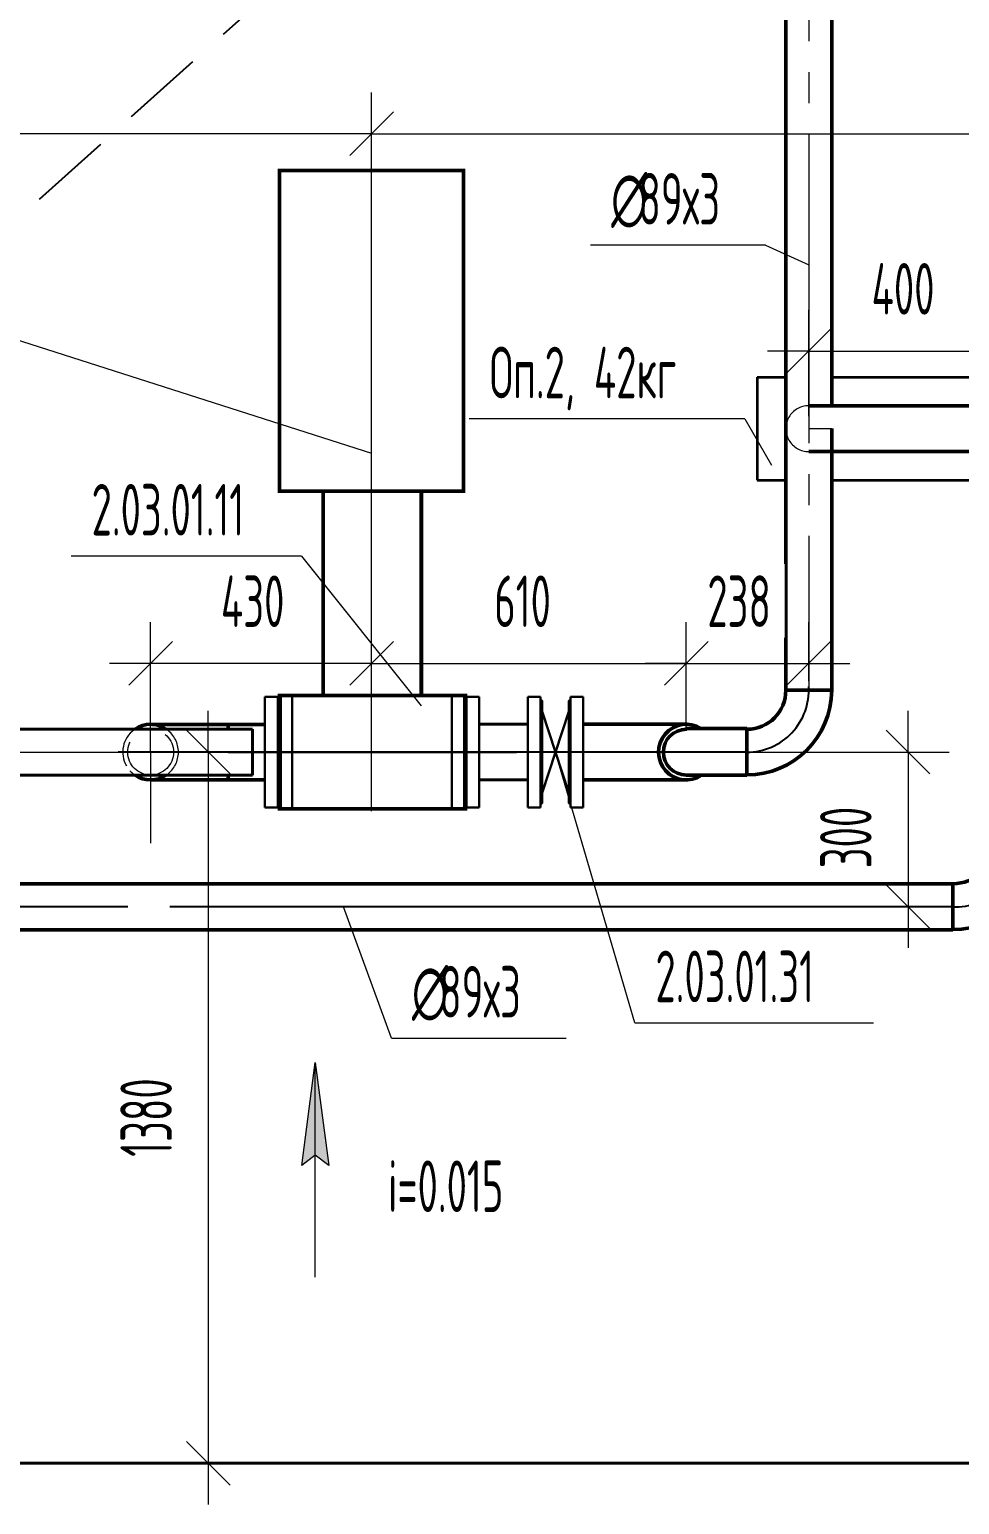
# Model space of a CAD drawing. Header units: millimetres. Extents: x -2281 to 5887, y 0 to 4166.
# Drawn here: x 403.2 to 448.4, y 195.8 to 267.3 of the extents above; entities that cross this region are included whole.
import ezdxf

# ---------------------------------------------------------------- set-up
doc = ezdxf.new("R2010")
doc.units = ezdxf.units.MM
for name, pattern in [('K5LT32783', [0]), ('K5LT32784', [0]), ('K5LT32785', [0]), ('K5LT32786', [0]), ('K5LT32802', [0]), ('K5LT32818', [0]), ('K5LT32820', [508, 317.5, -63.5, 63.5, -63.5]), ('K5LT32834', [0]), ('K5LT32838', [0]), ('K5LT32889', [11.999999, 6, -6]), ('K5LT32892', [6, 4, -2]), ('K5LT32893', [0]), ('K5LT_AXLED', [19.5, 15, -1.5, 1.5, -1.5]), ('K5LT_BASIC', [0]), ('K5LT_DASHED', [6, 4, -2]), ('K5LT_THIN', [0])]:
    doc.linetypes.add(name, pattern=pattern)
doc.layers.add('Системный слой', color=7, linetype='Continuous')
doc.styles.add('KDIMTEXTSTYLE', font='GOST_AU.SHX', dxfattribs={"width": 0.96, "oblique": 15, "height": 5})
doc.styles.add('KTEXTSTYLE', font='GOST_AU.SHX', dxfattribs={"width": 0.96, "height": 5})
doc.dimstyles.new('KDIMSTYLE (0.03)', dxfattribs={"dimtxt": 5, "dimasz": 1, "dimexe": 2, "dimexo": 0, "dimgap": 1, "dimtad": 1, "dimlfac": 40, "dimtxsty": 'KDIMTEXTSTYLE', "dimsah": 1, "dimcen": 0, "dimdle": 1, "dimadec": 0, "dimazin": 0, "dimtfac": 0.667, "dimtmove": 0, "dimatfit": 3, "dimfxl": 1, "dimtvp": 1, "dimtolj": 1, "dimtzin": 0, "dimarcsym": 0})

# ---------------------------------------------------------------- blocks, each defined once
blk = doc.blocks.new('U162')
at = {"layer": 'Системный слой', "color": 200, "linetype": 'K5LT32784', "lineweight": 50, "true_color": 0xbf00ff}
for p, q in [((452.178, 227.787), (449.953, 227.787)), ((448.061, 225.899), (448.065, 223.674)), ((448.065, 225.899), (448.065, 223.674))]:
    blk.add_line(p, q, dxfattribs=at)
for centre, radius, start, end in [((448.065, 227.787), 1.888, 270, 0), ((448.061, 227.795), 4.116, 270.049, 359.88151)]:
    blk.add_arc(centre, radius, start, end, dxfattribs=at)
at = {"layer": 'Системный слой', "color": 1, "linetype": 'K5LT32838', "lineweight": 25, "true_color": 0xff0000}
blk.add_arc((448.215, 227.637), 2.854, 266.99736, 3.00261, dxfattribs=at)
blk = doc.blocks.new('U163')
at = {"layer": 'Системный слой', "color": 200, "linetype": 'K5LT32784', "lineweight": 50, "true_color": 0xbf00ff}
for p, q in [((442.178, 235.285), (439.953, 235.285)), ((438.061, 233.398), (438.065, 231.173)), ((438.065, 233.398), (438.065, 231.173))]:
    blk.add_line(p, q, dxfattribs=at)
at = {"layer": 'Системный слой', "color": 1, "linetype": 'K5LT32838', "lineweight": 25, "true_color": 0xff0000}
blk.add_arc((438.061, 235.294), 3.009, 270.06712, 3.29927, dxfattribs=at)
at = {"layer": 'Системный слой', "color": 200, "linetype": 'K5LT32784', "lineweight": 50, "true_color": 0xbf00ff}
for centre, radius, start, end in [((438.065, 235.285), 1.888, 270, 0), ((438.061, 235.294), 4.116, 270.049, 359.88151)]:
    blk.add_arc(centre, radius, start, end, dxfattribs=at)
blk = doc.blocks.new('U210')
at = {"layer": 'Системный слой', "color": 200, "linetype": 'K5LT32834', "lineweight": 30, "true_color": 0xbf00ff}
for p, q in [((424.373, 234.768), (424.448, 234.831)), ((424.373, 234.768), (424.373, 229.802)), ((424.448, 229.598), (424.448, 234.973)), ((424.448, 234.973), (425.073, 234.973)), ((425.073, 229.598), (425.073, 234.973)), ((424.373, 230.035), (424.373, 234.535)), ((424.373, 229.802), (424.448, 229.739)), ((424.448, 229.598), (425.073, 229.598))]:
    blk.add_line(p, q, dxfattribs=at)
blk = doc.blocks.new('U209')
at = {"layer": 'Системный слой'}
blk.add_blockref('U210', (0, 0), dxfattribs=at)
blk = doc.blocks.new('U212')
at = {"layer": 'Системный слой', "color": 200, "linetype": 'K5LT32834', "lineweight": 30, "true_color": 0xbf00ff}
for p, q in [((414.673, 229.598), (414.673, 234.973)), ((415.298, 234.973), (414.673, 234.973)), ((415.298, 229.598), (415.298, 234.973)), ((415.373, 234.768), (415.298, 234.831)), ((415.373, 234.768), (415.373, 229.802)), ((415.373, 230.035), (415.373, 234.535)), ((415.373, 229.802), (415.298, 229.739)), ((415.298, 229.598), (414.673, 229.598))]:
    blk.add_line(p, q, dxfattribs=at)
blk = doc.blocks.new('U211')
at = {"layer": 'Системный слой'}
blk.add_blockref('U212', (0, 0), dxfattribs=at)
blk = doc.blocks.new('U215')
at = {"layer": 'Системный слой', "color": 200, "linetype": 'K5LT32834', "lineweight": 30, "true_color": 0xbf00ff}
for p, q in [((429.423, 234.768), (429.498, 234.831)), ((429.423, 229.802), (429.423, 234.768)), ((429.498, 234.973), (429.498, 229.598)), ((429.498, 234.973), (430.123, 234.973)), ((430.123, 234.973), (430.123, 229.598)), ((429.423, 234.535), (429.423, 230.035)), ((429.423, 229.802), (429.498, 229.739)), ((429.498, 229.598), (430.123, 229.598))]:
    blk.add_line(p, q, dxfattribs=at)
blk = doc.blocks.new('U214')
at = {"layer": 'Системный слой'}
blk.add_blockref('U215', (0, 0), dxfattribs=at)
blk = doc.blocks.new('U216')
at = {"layer": 'Системный слой', "color": 200, "linetype": 'K5LT32834', "lineweight": 30, "true_color": 0xbf00ff}
for p, q in [((428.123, 234.26), (428.123, 230.31)), ((428.123, 234.26), (429.423, 230.31)), ((429.423, 234.26), (428.123, 230.31)), ((429.423, 230.31), (429.423, 234.26))]:
    blk.add_line(p, q, dxfattribs=at)
blk = doc.blocks.new('U218')
at = {"layer": 'Системный слой', "color": 200, "linetype": 'K5LT32834', "lineweight": 30, "true_color": 0xbf00ff}
for p, q in [((428.048, 234.973), (427.423, 234.973)), ((427.423, 234.973), (427.423, 229.598)), ((428.048, 234.973), (428.048, 229.598)), ((428.123, 234.768), (428.048, 234.831)), ((428.123, 229.802), (428.123, 234.768)), ((428.123, 234.535), (428.123, 230.035)), ((428.123, 229.802), (428.048, 229.739)), ((428.048, 229.598), (427.423, 229.598))]:
    blk.add_line(p, q, dxfattribs=at)
blk = doc.blocks.new('U217')
at = {"layer": 'Системный слой'}
blk.add_blockref('U218', (0, 0), dxfattribs=at)
blk = doc.blocks.new('U213')
at = {"layer": 'Системный слой'}
for name in ['U217', 'U214', 'U216']:
    blk.add_blockref(name, (0, 0), dxfattribs=at)
blk = doc.blocks.new('U222')
at = {"layer": 'Системный слой', "color": 5, "linetype": 'K5LT_BASIC', "lineweight": 35, "true_color": 0x0000ff}
for p, q in [((438.566, 250.48), (438.566, 245.48)), ((438.566, 250.48), (439.953, 250.48)), ((442.178, 250.48), (449.953, 250.48)), ((452.178, 250.48), (453.566, 250.48)), ((453.566, 250.48), (453.566, 249.09)), ((453.566, 246.868), (453.566, 245.48)), ((438.566, 245.48), (439.953, 245.48)), ((442.178, 245.48), (449.953, 245.48)), ((453.566, 245.48), (452.178, 245.48))]:
    blk.add_line(p, q, dxfattribs=at)
blk = doc.blocks.new('D47')
at = {"layer": 'Системный слой', "color": 7, "linetype": 'K5LT_THIN', "lineweight": 13, "transparency": 16777216}
for p, q in [((372.569, 252.72), (372.569, 264.285)), ((419.849, 229.426), (419.849, 264.285)), ((373.629, 263.345), (371.508, 261.224)), ((418.789, 261.224), (420.91, 263.345)), ((372.569, 262.285), (370.569, 262.285)), ((419.849, 262.285), (372.569, 262.285)), ((419.849, 262.285), (421.849, 262.285))]:
    blk.add_line(p, q, dxfattribs=at)
at = {"transparency": 16777216}
blk.add_wipeout([(393.828, 263.535), (393.828, 267.103), (398.4, 267.103), (398.4, 263.535)], dxfattribs=at).dxf.layer = 'Системный слой'
at = {"layer": 'Системный слой', "color": 7, "transparency": 16777216, "insert": (393.828, 266.552), "char_height": 2.5, "attachment_point": 1, "style": 'KTEXTSTYLE'}
blk.add_mtext('\\H3.5;\\W0.965;\\Q15;\\Q0;\\W0.715;\\H2.50;1890', dxfattribs=at)
blk = doc.blocks.new('KDIMARROW_03')
at = {"layer": 'Системный слой', "color": 0, "linetype": 'K5LT_THIN', "lineweight": 13}
for p, q in [((-1.061, -1.061), (1.061, 1.061)), ((0, 0), (-1, 0)), ((0, 0), (2, 0))]:
    blk.add_line(p, q, dxfattribs=at)
blk = doc.blocks.new('D51')
at = {"layer": 'Системный слой', "color": 7, "linetype": 'K5LT_THIN', "lineweight": 13, "transparency": 16777216}
for p, q in [((411.923, 232.285), (411.923, 234.285)), ((412.984, 231.225), (410.863, 233.346)), ((365.573, 232.285), (413.923, 232.285)), ((411.923, 232.285), (411.923, 197.785)), ((410.863, 198.846), (412.984, 196.725)), ((385.734, 197.785), (413.923, 197.785)), ((411.923, 197.785), (411.923, 195.785))]:
    blk.add_line(p, q, dxfattribs=at)
at = {"transparency": 16777216}
blk.add_wipeout([(410.923, 212.654), (407.355, 212.654), (407.355, 217.226), (410.923, 217.226)], dxfattribs=at).dxf.layer = 'Системный слой'
at = {"layer": 'Системный слой', "color": 7, "transparency": 16777216, "insert": (407.656, 212.654), "char_height": 2.5, "attachment_point": 1, "rotation": 90, "style": 'KTEXTSTYLE'}
blk.add_mtext('\\H3.5;\\W0.965;\\Q15;\\Q0;\\W0.715;\\H2.50;1380', dxfattribs=at)
blk = doc.blocks.new('D52')
at = {"layer": 'Системный слой', "color": 7, "linetype": 'K5LT_THIN', "lineweight": 13, "transparency": 16777216}
for p, q in [((419.849, 241.62), (419.849, 264.285)), ((488.099, 246.952), (488.099, 264.285)), ((420.91, 263.345), (418.789, 261.224)), ((487.039, 261.224), (489.16, 263.345)), ((419.849, 262.285), (417.849, 262.285)), ((419.849, 262.285), (488.099, 262.285)), ((488.099, 262.285), (490.099, 262.285))]:
    blk.add_line(p, q, dxfattribs=at)
at = {"transparency": 16777216}
blk.add_wipeout([(471.336, 263.285), (471.336, 266.853), (476.162, 266.853), (476.162, 263.285)], dxfattribs=at).dxf.layer = 'Системный слой'
at = {"layer": 'Системный слой', "color": 7, "transparency": 16777216, "insert": (471.336, 266.552), "char_height": 2.5, "attachment_point": 1, "style": 'KTEXTSTYLE'}
blk.add_mtext('\\H3.5;\\W0.965;\\Q15;\\Q0;\\W0.715;\\H2.50;2730', dxfattribs=at)
blk = doc.blocks.new('U534')
at = {"layer": 'Системный слой', "color": 7, "linetype": 'K5LT_THIN', "lineweight": 13}
blk.add_line((329.369, 275.648), (419.849, 246.794), dxfattribs=at)
blk = doc.blocks.new('U543')
at = {"layer": 'Системный слой'}
blk.add_hatch(color=7, dxfattribs=at).paths.add_polyline_path([(417.77, 212.228), (417.112, 217.228), (416.454, 212.228), (417.112, 212.728)])
at = {"layer": 'Системный слой', "color": 7, "linetype": 'K5LT_THIN', "lineweight": 13}
for p, q in [((416.454, 212.228), (417.112, 217.228)), ((417.112, 217.228), (417.77, 212.228)), ((417.112, 206.807), (417.112, 217.228)), ((417.112, 212.728), (416.454, 212.228)), ((417.77, 212.228), (417.112, 212.728))]:
    blk.add_line(p, q, dxfattribs=at)
blk = doc.blocks.new('D87')
at = {"layer": 'Системный слой', "color": 7, "linetype": 'K5LT_THIN', "lineweight": 13, "transparency": 16777216}
for p, q in [((445.882, 232.285), (445.882, 234.285)), ((446.942, 231.225), (444.821, 233.346)), ((432.88, 232.285), (447.882, 232.285)), ((445.882, 232.285), (445.882, 224.785)), ((444.821, 225.846), (446.942, 223.725)), ((432.925, 224.785), (447.882, 224.785)), ((445.882, 224.785), (445.882, 222.785))]:
    blk.add_line(p, q, dxfattribs=at)
at = {"transparency": 16777216}
blk.add_wipeout([(444.632, 226.65), (441.064, 226.65), (441.064, 230.269), (444.632, 230.269)], dxfattribs=at).dxf.layer = 'Системный слой'
at = {"layer": 'Системный слой', "color": 7, "transparency": 16777216, "insert": (441.614, 226.65), "char_height": 2.5, "attachment_point": 1, "rotation": 90, "style": 'KTEXTSTYLE'}
blk.add_mtext('\\H3.5;\\W0.965;\\Q15;\\Q0;\\W0.715;\\H2.50;300', dxfattribs=at)
blk = doc.blocks.new('D88')
at = {"layer": 'Системный слой', "color": 7, "linetype": 'K5LT_THIN', "lineweight": 13, "transparency": 16777216}
for p, q in [((409.123, 232.285), (409.123, 238.588)), ((419.849, 232.285), (419.849, 238.588)), ((410.184, 237.648), (408.063, 235.527)), ((418.789, 235.527), (420.91, 237.648)), ((409.123, 236.588), (407.123, 236.588)), ((419.849, 236.588), (409.123, 236.588)), ((419.849, 236.588), (421.849, 236.588))]:
    blk.add_line(p, q, dxfattribs=at)
at = {"transparency": 16777216}
blk.add_wipeout([(412.535, 237.838), (412.535, 241.406), (416.282, 241.406), (416.282, 237.838)], dxfattribs=at).dxf.layer = 'Системный слой'
at = {"layer": 'Системный слой', "color": 7, "transparency": 16777216, "insert": (412.535, 240.855), "char_height": 2.5, "attachment_point": 1, "style": 'KTEXTSTYLE'}
blk.add_mtext('\\H3.5;\\W0.965;\\Q15;\\Q0;\\W0.715;\\H2.50;430', dxfattribs=at)
blk = doc.blocks.new('D91')
at = {"layer": 'Системный слой', "color": 7, "linetype": 'K5LT_THIN', "lineweight": 13, "transparency": 16777216}
for p, q in [((435.123, 233.398), (435.123, 238.588)), ((420.91, 237.648), (418.789, 235.527)), ((434.063, 235.527), (436.184, 237.648)), ((419.849, 236.588), (417.849, 236.588)), ((419.849, 236.588), (435.123, 236.588)), ((435.123, 236.588), (437.123, 236.588))]:
    blk.add_line(p, q, dxfattribs=at)
at = {"transparency": 16777216}
blk.add_wipeout([(425.8, 237.838), (425.8, 241.406), (429.038, 241.406), (429.038, 237.838)], dxfattribs=at).dxf.layer = 'Системный слой'
at = {"layer": 'Системный слой', "color": 7, "transparency": 16777216, "insert": (425.8, 240.855), "char_height": 2.5, "attachment_point": 1, "style": 'KTEXTSTYLE'}
blk.add_mtext('\\H3.5;\\W0.965;\\Q15;\\Q0;\\W0.715;\\H2.50;610', dxfattribs=at)
blk = doc.blocks.new('D92')
at = {"layer": 'Системный слой', "color": 7, "linetype": 'K5LT_THIN', "lineweight": 13, "transparency": 16777216}
for p, q in [((435.123, 233.43), (435.123, 238.588)), ((441.065, 235.731), (441.065, 238.588)), ((435.123, 236.588), (433.123, 236.588)), ((435.123, 236.588), (441.065, 236.588)), ((441.065, 236.588), (443.065, 236.588))]:
    blk.add_line(p, q, dxfattribs=at)
at = {"transparency": 16777216}
blk.add_wipeout([(436.143, 237.838), (436.143, 241.406), (439.889, 241.406), (439.889, 237.838)], dxfattribs=at).dxf.layer = 'Системный слой'
at = {"layer": 'Системный слой', "color": 7, "linetype": 'K5LT_THIN', "lineweight": 13, "transparency": 16777216}
for p, q in [((436.184, 237.648), (434.063, 235.527)), ((440.005, 235.527), (442.126, 237.648))]:
    blk.add_line(p, q, dxfattribs=at)
at = {"layer": 'Системный слой', "color": 7, "transparency": 16777216, "insert": (436.143, 240.855), "char_height": 2.5, "attachment_point": 1, "style": 'KTEXTSTYLE'}
blk.add_mtext('\\H3.5;\\W0.965;\\Q15;\\Q0;\\W0.715;\\H2.50;238', dxfattribs=at)
blk = doc.blocks.new('U553')
at = {"layer": 'Системный слой', "color": 7, "linetype": 'K5LT_THIN', "lineweight": 13}
for q in [(430.476, 256.879), (441.065, 255.922)]:
    blk.add_line((438.959, 256.879), q, dxfattribs=at)
at = {"layer": 'Системный слой', "color": 7, "char_height": 2.5, "attachment_point": 1, "style": 'KTEXTSTYLE'}
for s, insert in [('\\H3.5;\\W0.965;\\Q15;\\Q0;\\W0.715;\\H2.50;∅', (431.476, 260.379)), ('\\H3.5;\\W0.965;\\Q15;\\Q0;\\W0.715;\\H2.50;89х3', (432.799, 260.379))]:
    blk.add_mtext(s, dxfattribs=dict(at, insert=insert))
blk = doc.blocks.new('U567')
at = {"layer": 'Системный слой', "color": 7, "linetype": 'K5LT_THIN', "lineweight": 13}
for q in [(418.476, 224.785), (429.29, 218.41)]:
    blk.add_line((420.808, 218.41), q, dxfattribs=at)
at = {"layer": 'Системный слой', "color": 7, "char_height": 2.5, "attachment_point": 1, "style": 'KTEXTSTYLE'}
for s, insert in [('\\H3.5;\\W0.965;\\Q15;\\Q0;\\W0.715;\\H2.50;∅', (421.808, 221.91)), ('\\H3.5;\\W0.965;\\Q15;\\Q0;\\W0.715;\\H2.50;89х3', (423.131, 221.91))]:
    blk.add_mtext(s, dxfattribs=dict(at, insert=insert))
blk = doc.blocks.new('D107')
at = {"layer": 'Системный слой', "color": 7, "linetype": 'K5LT_THIN', "lineweight": 13, "transparency": 16777216}
for p, q in [((441.065, 248.588), (441.065, 253.746)), ((451.065, 251.032), (451.065, 253.746)), ((442.125, 252.806), (440.004, 250.685)), ((450.005, 250.685), (452.126, 252.806)), ((441.065, 251.746), (439.065, 251.746)), ((441.065, 251.746), (451.065, 251.746)), ((451.065, 251.746), (453.065, 251.746))]:
    blk.add_line(p, q, dxfattribs=at)
at = {"transparency": 16777216}
blk.add_wipeout([(444.114, 252.996), (444.114, 256.564), (447.86, 256.564), (447.86, 252.996)], dxfattribs=at).dxf.layer = 'Системный слой'
at = {"layer": 'Системный слой', "color": 7, "transparency": 16777216, "insert": (444.114, 256.013), "char_height": 2.5, "attachment_point": 1, "style": 'KTEXTSTYLE'}
blk.add_mtext('\\H3.5;\\W0.965;\\Q15;\\Q0;\\W0.715;\\H2.50;400', dxfattribs=at)
blk = doc.blocks.new('U586')
at = {"layer": 'Системный слой', "color": 7, "linetype": 'K5LT_THIN', "lineweight": 13}
for q in [(405.258, 241.795), (422.261, 234.535)]:
    blk.add_line((416.452, 241.795), q, dxfattribs=at)
at = {"layer": 'Системный слой', "color": 7, "insert": (406.258, 245.295), "char_height": 2.5, "attachment_point": 1, "style": 'KTEXTSTYLE'}
blk.add_mtext('\\H3.5;\\W0.965;\\Q15;\\Q0;\\W0.715;\\H2.50;2.03.01.11', dxfattribs=at)
blk = doc.blocks.new('U589')
at = {"layer": 'Системный слой', "color": 7, "linetype": 'K5LT_THIN', "lineweight": 13}
for q in [(428.773, 232.285), (444.215, 219.155)]:
    blk.add_line((432.623, 219.155), q, dxfattribs=at)
at = {"layer": 'Системный слой', "color": 7, "insert": (433.623, 222.655), "char_height": 2.5, "attachment_point": 1, "style": 'KTEXTSTYLE'}
blk.add_mtext('\\H3.5;\\W0.965;\\Q15;\\Q0;\\W0.715;\\H2.50;2.03.01.31', dxfattribs=at)
blk = doc.blocks.new('U606')
at = {"layer": 'Системный слой', "color": 7, "linetype": 'K5LT_THIN', "lineweight": 13}
for q in [(424.582, 248.452), (439.259, 246.209)]:
    blk.add_line((437.959, 248.452), q, dxfattribs=at)
at = {"layer": 'Системный слой', "color": 7, "insert": (425.582, 251.952), "char_height": 2.5, "attachment_point": 1, "style": 'KTEXTSTYLE'}
blk.add_mtext('\\H3.5;\\W0.965;\\Q15;\\Q0;\\W0.715;\\H2.50;Оп.2, 42кг', dxfattribs=at)

msp = doc.modelspace()

# ---------------------------------------------------------------- linework, layer by layer
at = {"layer": 'Системный слой', "color": 211, "linetype": 'K5LT32783', "lineweight": 50, "true_color": 0xff7fff}
for p, q in [((439.95252, 400.49031), (439.95252, 235.28504)), ((442.17752, 372.99041), (442.17752, 249.0899)), ((442.17752, 249.09373), (441.0644, 249.09373)), ((442.17752, 249.0899), (452.17752, 249.0899)), ((442.17752, 247.98061), (442.17752, 242.58701)), ((442.17752, 246.86873), (441.0644, 246.86749)), ((442.17752, 246.86873), (452.17752, 246.86763)), ((442.17752, 242.58429), (442.17752, 235.28503))]:
    msp.add_line(p, q, dxfattribs=at)
at = {"layer": 'Системный слой', "color": 30, "linetype": 'K5LT_AXLED', "lineweight": 13, "true_color": 0xff8000}
for p, q in [((441.06502, 359.77357), (441.06502, 235.46669)), ((441.0644, 247.98061), (442.17752, 247.98061)), ((377.7645, 232.28504), (407.55477, 232.28504)), ((409.12343, 232.28504), (409.12343, 227.8698))]:
    msp.add_line(p, q, dxfattribs=at)
at = {"layer": 'Системный слой', "color": 1, "linetype": 'K5LT32892', "lineweight": 25, "true_color": 0xff0000}
msp.add_line((442.46502, 293.76946), (346.33315, 207.78504), dxfattribs=at)
at = {"layer": 'Системный слой', "color": 200, "linetype": 'K5LT32818', "lineweight": 30, "true_color": 0xbf00ff}
for p, q in [((415.37343, 229.53504), (415.37343, 235.03504)), ((415.37343, 235.03504), (415.99843, 235.03504)), ((415.99843, 229.53504), (415.99843, 235.03504)), ((423.74843, 229.53504), (423.74843, 235.03504)), ((423.74843, 235.03504), (424.37343, 235.03504)), ((424.37343, 229.53504), (424.37343, 235.03504)), ((415.37343, 229.53504), (415.99843, 229.53504)), ((423.74843, 229.53504), (424.37343, 229.53504))]:
    msp.add_line(p, q, dxfattribs=at)
at = {"layer": 'Системный слой', "color": 6, "linetype": 'K5LT32802', "lineweight": 40, "true_color": 0xff00ff}
for p, q in [((402.17651, 233.39754), (414.06417, 233.39754)), ((414.06417, 231.17254), (414.06417, 233.39754)), ((386.702, 231.17254), (410.17683, 231.17254)), ((410.17683, 231.17254), (414.06417, 231.17254))]:
    msp.add_line(p, q, dxfattribs=at)
at = {"layer": 'Системный слой', "color": 200, "linetype": 'K5LT32784', "lineweight": 50, "true_color": 0xbf00ff}
for p, q in [((409.17808, 233.63326), (414.69077, 233.63326)), ((412.88242, 233.63504), (412.88242, 233.37254)), ((435.12343, 233.63504), (430.12343, 233.63504)), ((438.06502, 233.42962), (435.12341, 233.42962)), ((412.88242, 231.19754), (412.88242, 230.93504)), ((435.12343, 231.17254), (438.06502, 231.17254)), ((409.11994, 230.93504), (414.67343, 230.93504)), ((435.12343, 230.93504), (430.12343, 230.93504)), ((390.8145, 225.89754), (410.37343, 225.89754)), ((410.37343, 225.89754), (448.05661, 225.89754)), ((390.8145, 223.67254), (410.37343, 223.67254)), ((410.37343, 223.67254), (448.06502, 223.67254))]:
    msp.add_line(p, q, dxfattribs=at)
at = {"layer": 'Системный слой', "color": 200, "linetype": 'K5LT32893', "lineweight": 40, "true_color": 0xbf00ff}
for p, q in [((425.07343, 233.63504), (427.42343, 233.63504)), ((425.07343, 230.93504), (427.42343, 230.93504))]:
    msp.add_line(p, q, dxfattribs=at)
at = {"layer": 'Системный слой', "color": 1, "linetype": 'K5LT32838', "lineweight": 25, "true_color": 0xff0000}
for p, q in [((438.06502, 232.28504), (407.55477, 232.28504)), ((408.01093, 224.78504), (390.8145, 224.78504)), ((448.06502, 224.78504), (410.05737, 224.78504))]:
    msp.add_line(p, q, dxfattribs=at)
at = {"layer": 'Системный слой', "color": 200, "linetype": 'K5LT32820', "lineweight": 25, "true_color": 0xbf00ff}
msp.add_line((412.88242, 232.28504), (426.87343, 232.28504), dxfattribs=at)
at = {"layer": 'Системный слой', "color": 7, "linetype": 'K5LT32785', "lineweight": 40}
msp.add_line((474.95343, 197.78504), (341.33315, 197.78504), dxfattribs=at)
at = {"layer": 'Системный слой', "color": 7, "linetype": 'K5LT32786', "const_width": 0.18}
for points in [[(424.31145, 244.94172), (424.31145, 260.49841), (415.3779, 260.49841), (415.3779, 244.94172)], [(417.49506, 235.03504), (422.26079, 235.03504), (422.26079, 244.94172), (417.49506, 244.94172)]]:
    msp.add_lwpolyline(points, close=True, dxfattribs=at)
for points in [[(424.37793, 233.39754), (424.37793, 235.03504), (415.37793, 235.03504), (415.37793, 233.39754)], [(415.40668, 233.39754), (415.40668, 229.53504), (424.40668, 229.53504), (424.40668, 235.03504), (415.40668, 235.03504), (415.40668, 233.39754)], [(415.37793, 233.39754), (415.37793, 229.53504), (424.37793, 229.53504), (424.37793, 233.39754)]]:
    msp.add_lwpolyline(points, dxfattribs=at)
at = {"layer": 'Системный слой', "color": 7, "linetype": 'K5LT_DASHED', "lineweight": 13}
msp.add_circle((409.12343, 232.28504), 1.1125, dxfattribs=at)
at = {"layer": 'Системный слой', "color": 6, "linetype": 'K5LT32889', "lineweight": 5, "true_color": 0xff00ff}
msp.add_arc((441.0644, 247.98061), 1.11312, 89.9679321, 270.1282717, dxfattribs=at)
at = {"layer": 'Системный слой', "color": 7, "linetype": 'K5LT_DASHED', "lineweight": 13}
for start, end in [(126.3360575, 209.7865241), (306.3360575, 53.6639425), (222.5661279, 233.6639425)]:
    msp.add_arc((409.11994, 232.28504), 1.35, start, end, dxfattribs=at)
at = {"layer": 'Системный слой', "color": 200, "linetype": 'K5LT32784', "lineweight": 50, "true_color": 0xbf00ff}
for centre, radius, start, end in [((409.11994, 232.28504), 1.35, 55.4947286, 124.5052714), ((435.12343, 232.28504), 1.35, 57.977537, 303.5647675), ((435.12343, 232.28504), 1.1125, 90, 270), ((409.11994, 232.28504), 1.35, 235.4947286, 304.5052714)]:
    msp.add_arc(centre, radius, start, end, dxfattribs=at)

# ---------------------------------------------------------------- block references
at = {"layer": 'Системный слой'}
for name in ['U222', 'U163', 'U211', 'U209', 'U213', 'U162', 'U567', 'U543']:
    msp.add_blockref(name, (0, 0), dxfattribs=at)

# ---------------------------------------------------------------- texts
at = {"layer": 'Системный слой', "color": 7, "insert": (420.64005, 212.47442), "char_height": 2.5, "attachment_point": 1, "style": 'KTEXTSTYLE'}
msp.add_mtext('\\H3.5;\\W0.965;\\Q15;\\Q0;\\W0.715;\\H2.50;i=0.015', dxfattribs=at)

# ---------------------------------------------------------------- next in the draw order: dimensions: what is measured, and where the dimension line sits
at = {"layer": 'Системный слой', "color": 7}
dim = msp.add_linear_dim(base=(419.84917, 262.28485), p1=(372.56899, 252.72006), p2=(419.84917, 229.4263), text='\\H2.5;\\W0.715;\\Q0;\\H2.5;\\W0.715;\\Q0;\\Q0;\\W0.527;1890\\Q0;', dimstyle='KDIMSTYLE (0.03)', override={"dimexo": 0, "dimblk1": 'KDIMARROW_03', "dimblk2": 'KDIMARROW_03', "dimse1": 0, "dimse2": 0, "dimclrt": 7, "dimtolj": 1}, dxfattribs=at)
dim.commit()
dim.dimension.update_dxf_attribs({"geometry": 'D47', "text_midpoint": (396.20908, 262.28485), "dimtype": 160})
dim = msp.add_linear_dim(base=(445.88171, 232.28504), p1=(432.92473, 224.78504), p2=(432.87989, 232.28504), angle=90, dimstyle='KDIMSTYLE (0.03)', override={"dimexo": 0, "dimpost": '\\H2.5;\\W0.715;\\Q0;<>', "dimblk1": 'KDIMARROW_03', "dimblk2": 'KDIMARROW_03', "dimse1": 0, "dimse2": 0, "dimclrt": 7, "dimtolj": 1}, dxfattribs=at)
dim.commit()
dim.dimension.update_dxf_attribs({"geometry": 'D87', "text_midpoint": (445.88171, 228.53504), "dimtype": 160})

# ---------------------------------------------------------------- next in the draw order: block references
at = {"layer": 'Системный слой'}
msp.add_blockref('U589', (0, 0), dxfattribs=at)

# ---------------------------------------------------------------- next in the draw order: dimensions: what is measured, and where the dimension line sits
at = {"layer": 'Системный слой', "color": 7}
dim = msp.add_linear_dim(base=(419.84917, 262.28485), p1=(488.09917, 246.95235), p2=(419.84917, 241.61956), dimstyle='KDIMSTYLE (0.03)', override={"dimexo": 0, "dimpost": '\\H2.5;\\W0.715;\\Q0;<>', "dimblk1": 'KDIMARROW_03', "dimblk2": 'KDIMARROW_03', "dimse1": 0, "dimse2": 0, "dimclrt": 7, "dimtolj": 1}, dxfattribs=at)
dim.commit()
dim.dimension.update_dxf_attribs({"geometry": 'D52', "text_midpoint": (473.84917, 262.28485), "dimtype": 160})
dim = msp.add_linear_dim(base=(411.92314, 232.28504), p1=(385.73449, 197.78504), p2=(365.57349, 232.28504), angle=90, dimstyle='KDIMSTYLE (0.03)', override={"dimexo": 0, "dimpost": '\\H2.5;\\W0.715;\\Q0;<>', "dimblk1": 'KDIMARROW_03', "dimblk2": 'KDIMARROW_03', "dimse1": 0, "dimse2": 0, "dimclrt": 7, "dimtolj": 1}, dxfattribs=at)
dim.commit()
dim.dimension.update_dxf_attribs({"geometry": 'D51', "text_midpoint": (411.92314, 215.03504), "dimtype": 160})

# ---------------------------------------------------------------- next in the draw order: block references
at = {"layer": 'Системный слой'}
for name in ['U534', 'U553']:
    msp.add_blockref(name, (0, 0), dxfattribs=at)

# ---------------------------------------------------------------- next in the draw order: dimensions: what is measured, and where the dimension line sits
at = {"layer": 'Системный слой', "color": 7}
dim = msp.add_linear_dim(base=(419.84917, 236.5876), p1=(409.12343, 232.28504), p2=(419.84917, 232.28504), text='\\H2.5;\\W0.715;\\Q0;\\H2.5;\\W0.715;\\Q0;\\Q0;\\W0.527;430', dimstyle='KDIMSTYLE (0.03)', override={"dimexo": 0, "dimblk1": 'KDIMARROW_03', "dimblk2": 'KDIMARROW_03', "dimse1": 0, "dimse2": 0, "dimclrt": 7, "dimtolj": 1}, dxfattribs=at)
dim.commit()
dim.dimension.update_dxf_attribs({"geometry": 'D88', "text_midpoint": (414.4863, 236.5876), "dimtype": 160})

# ---------------------------------------------------------------- next in the draw order: dimensions: what is measured, and where the dimension line sits
dim = msp.add_linear_dim(base=(441.065, 251.74593), p1=(451.06502, 251.03221), p2=(441.065, 248.58795), dimstyle='KDIMSTYLE (0.03)', override={"dimexo": 0, "dimpost": '\\H2.5;\\W0.715;\\Q0;<>', "dimblk1": 'KDIMARROW_03', "dimblk2": 'KDIMARROW_03', "dimse1": 0, "dimse2": 0, "dimclrt": 7, "dimtolj": 1}, dxfattribs=at)
dim.commit()
dim.dimension.update_dxf_attribs({"geometry": 'D107', "text_midpoint": (446.06501, 251.74593), "dimtype": 160})
dim = msp.add_linear_dim(base=(419.84917, 236.5876), p1=(435.12343, 233.39754), p2=(419.84917, 236.5876), text='\\H2.5;\\W0.715;\\Q0;\\H2.5;\\W0.715;\\Q0;\\Q0;\\W0.527;610', dimstyle='KDIMSTYLE (0.03)', override={"dimexo": 0, "dimblk1": 'KDIMARROW_03', "dimblk2": 'KDIMARROW_03', "dimse1": 0, "dimse2": 0, "dimclrt": 7, "dimtolj": 1}, dxfattribs=at)
dim.commit()
dim.dimension.update_dxf_attribs({"geometry": 'D91', "text_midpoint": (427.4863, 236.5876), "dimtype": 160})

# ---------------------------------------------------------------- next in the draw order: block references
at = {"layer": 'Системный слой'}
for name in ['U606', 'U586']:
    msp.add_blockref(name, (0, 0), dxfattribs=at)

# ---------------------------------------------------------------- next in the draw order: dimensions: what is measured, and where the dimension line sits
at = {"layer": 'Системный слой', "color": 7}
dim = msp.add_linear_dim(base=(435.12341, 236.5876), p1=(441.06502, 235.73055), p2=(435.12341, 233.42962), dimstyle='KDIMSTYLE (0.03)', override={"dimexo": 0, "dimpost": '\\H2.5;\\W0.715;\\Q0;<>', "dimblk1": 'KDIMARROW_03', "dimblk2": 'KDIMARROW_03', "dimse1": 0, "dimse2": 0, "dimclrt": 7, "dimtolj": 1}, dxfattribs=at)
dim.commit()
dim.dimension.update_dxf_attribs({"geometry": 'D92', "text_midpoint": (438.09421, 236.5876), "dimtype": 160})

doc.saveas('drawing.dxf')
